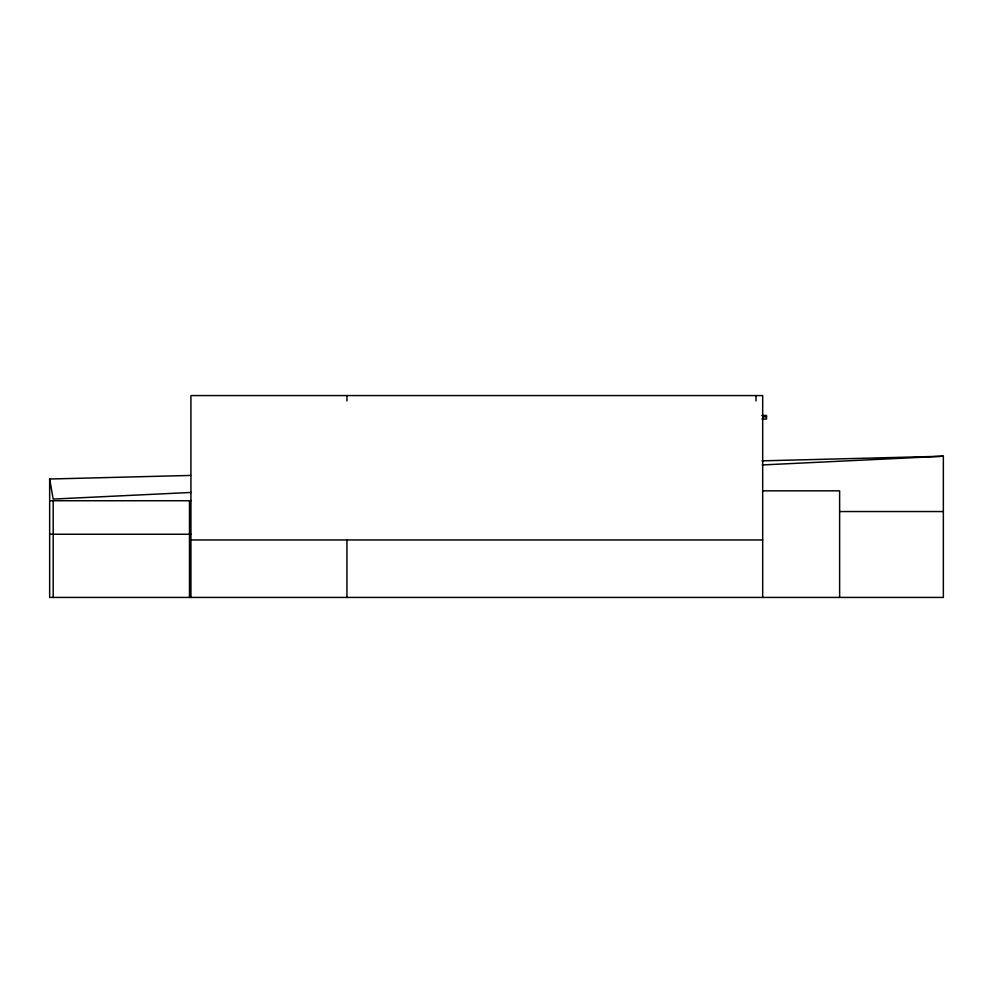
<?xml version="1.0" encoding="UTF-8"?>
<svg xmlns="http://www.w3.org/2000/svg" width="993" height="993" viewBox="0 0 993 993"><rect width="100%" height="100%" fill="white"/><g stroke="black" fill="none" stroke-linecap="round" stroke-linejoin="round"><path stroke-width="1.49" d="M190.966 492.454L53.188 499.082L49.65 479.023L190.594 475.436M762.227 464.947L943.35 456.221L943.35 597.426L49.65 597.426L49.65 479.023M762.127 460.851L943.35 456.221M761.879 415.434L766.522 415.434L766.522 419.021L762.003 419.021M762.686 416.775L766.522 416.775M762.686 490.84L839.631 490.84L839.631 597.426M49.65 500.733L190.929 500.733M839.631 511.544L943.35 511.544M49.65 534.246L190.929 534.246M190.929 539.956L762.686 539.956M762.686 597.426L762.686 395.574L190.929 395.574L190.929 597.426M755.983 395.574L755.983 400.936M346.942 395.574L346.942 400.936M346.942 539.956L346.942 597.426M189.477 500.733L189.477 597.426M53.188 500.733L53.188 597.426"/></g></svg>
